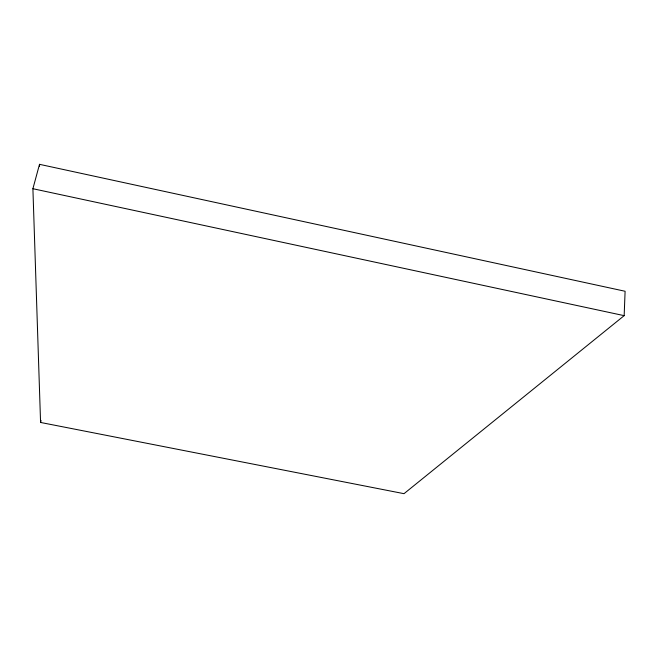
<?xml version="1.0" encoding="UTF-8"?>
<svg xmlns="http://www.w3.org/2000/svg" width="658" height="658" viewBox="0 0 658 658"><rect width="100%" height="100%" fill="white"/><g stroke="black" fill="none" stroke-linecap="round" stroke-linejoin="round"><path stroke-width="0.99" d="M624.162 315.651L625.1 291.264L39.513 164.327L32.9 188.714L40.574 422.461L404.004 493.673L624.162 315.651L32.9 188.714M40.574 422.461L41.059 420.478M39.513 164.327L39.554 166.375"/></g></svg>
